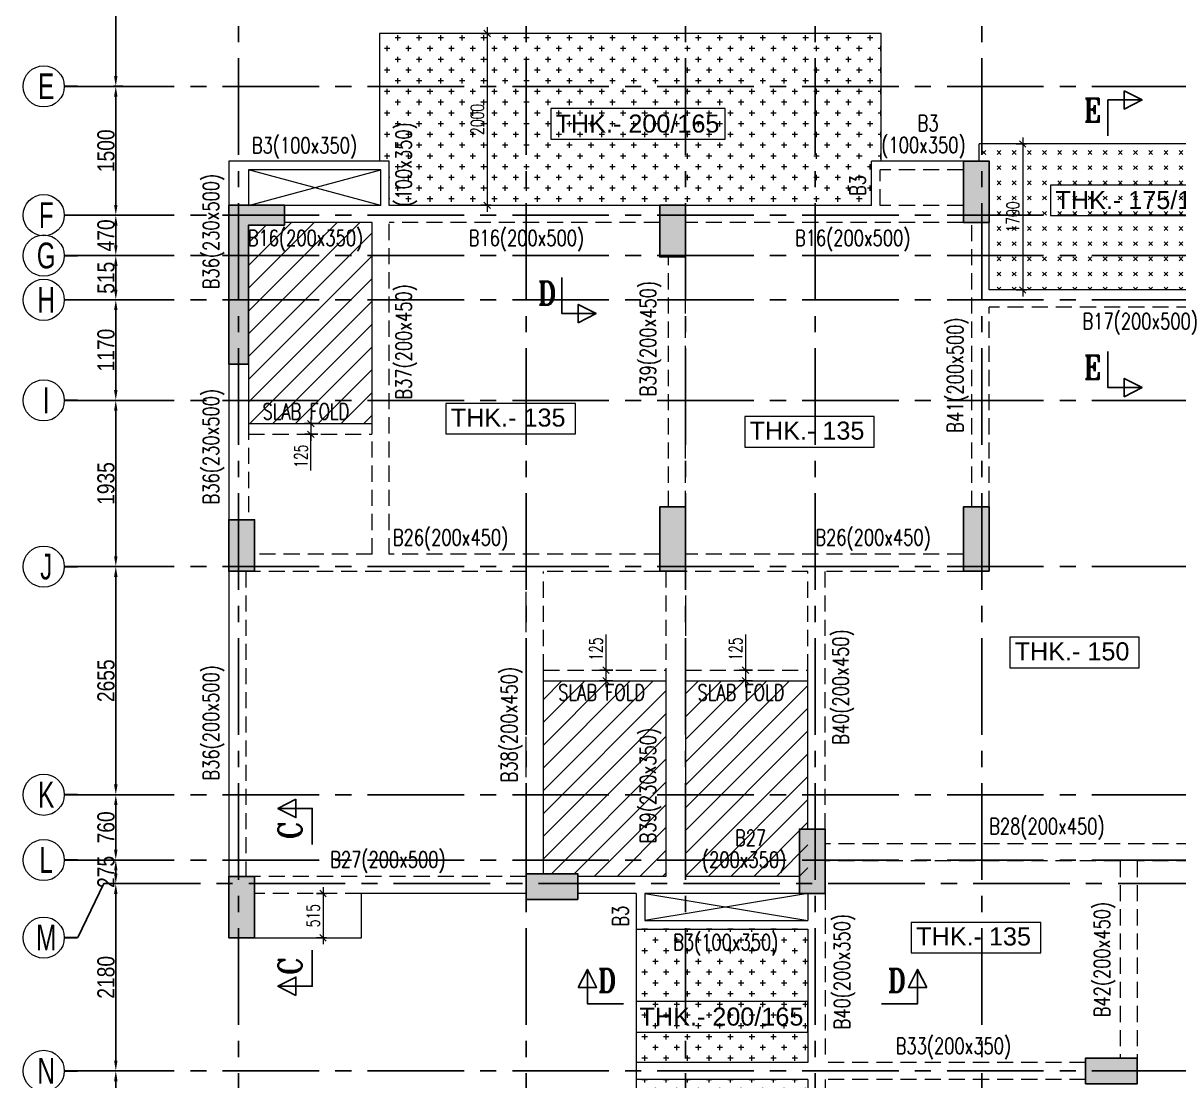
# Model space of a CAD drawing. Header units: millimetres. Extents: x 1255966 to 1543449, y 318653 to 465396.
# Drawn here: x 1363246 to 1376706, y 346053 to 358363 of the extents above; entities that cross this region are included whole.
import ezdxf
from ezdxf.enums import TextEntityAlignment as Align

# ---------------------------------------------------------------- set-up
doc = ezdxf.new("R2010")
doc.units = ezdxf.units.MM
doc.header["$LTSCALE"] = 500
doc.header["$MEASUREMENT"] = 0
doc.header["$PDMODE"] = 34
doc.linetypes.add('HIDDEN', pattern=[0.375, 0.25, -0.125])
doc.linetypes.add('Site$0$CENTER2', pattern=[1.125, 0.75, -0.125, 0.125, -0.125])
doc.layers.get('Defpoints').update_dxf_attribs({"lineweight": 0})
for name, color, linetype in [('3BEAM NO', 6, 'Continuous'), ('GRID', 7, 'Continuous'), ('GRID DIM', 7, 'Continuous'), ('S-COLUMN-HATCH', 253, 'Continuous'), ('S-FRAMING PLAN', 4, 'Continuous'), ('sec', 31, 'Continuous'), ('T BEAM N', 3, 'Continuous'), ('TEXT-20', 3, 'Continuous'), ('TOWER AREA COLUMN.', 6, 'Continuous')]:
    doc.layers.add(name, color=color, linetype=linetype)
for name, color, linetype, lineweight in [('CALL', 1, 'Continuous', 18), ('CUT OUT', 1, 'Continuous', 13), ('dim-M', 1, 'Continuous', 15), ('GRID NO.', 7, 'Continuous', 20), ('HATCH', 1, 'Continuous', 5), ('TEXT 01', 3, 'Continuous', 15), ('TOWER AREA BEAM..', 3, 'Continuous', 20), ('TOWER COL HATCH', 253, 'Continuous', 20)]:
    doc.layers.add(name, color=color, linetype=linetype, lineweight=lineweight)
doc.layers.add('STAIR', color=7, linetype='Continuous', true_color=0x3f4f7f)
doc.styles.add('2MM', font='romans.shx', dxfattribs={"width": 0.7})
doc.styles.add('ABHI', font='arial.ttf')
doc.styles.add('D50', font='arial.ttf', dxfattribs={"width": 0.8})
doc.styles.add('RT', font='romant.shx', dxfattribs={"height": 8})
doc.styles.add('S-T', font='romans.shx')
doc.dimstyles.new('INNER DIM', dxfattribs={"dimtxt": 200, "dimasz": 120, "dimexe": 25, "dimexo": 25, "dimgap": 12, "dimtad": 1, "dimdec": 0, "dimrnd": 5, "dimzin": 0, "dimdsep": 46, "dimtxsty": 'D50', "dimcen": 0.09, "dimdle": 25, "dimclrt": 6, "dimadec": 0, "dimazin": 0, "dimtfac": 1, "dimtdec": 0, "dimtofl": 0, "dimtmove": 1, "dimatfit": 3, "dimfxl": 75, "dimtolj": 1, "dimtzin": 0, "dimarcsym": 0})
doc.dimstyles.new('RAJESH', dxfattribs={"dimtxt": 200, "dimasz": 180, "dimexe": 100, "dimexo": 250, "dimgap": 50, "dimtad": 2, "dimdec": 0, "dimzin": 1, "dimdsep": 46, "dimtxsty": '2MM', "dimblk": 'OBLIQUE', "dimcen": 0, "dimdle": 100, "dimclrd": 1, "dimclre": 1, "dimclrt": 3, "dimadec": 0, "dimazin": 0, "dimtfac": 1, "dimtdec": 0, "dimtix": 1, "dimtmove": 2, "dimatfit": 3, "dimfxl": 1, "dimtolj": 1, "dimlwd": -1, "dimarcsym": 0})
pattern_1 = [(90, (-1381890.62, -304839.69), (-125, 125), [62.5, -187.5]), (180, (-1381859.37, -304808.44), (-125, -125), [62.5, -187.5])]
pattern_2 = [(45, (-1381890.62, -304839.69), (-132.582521, 132.582521), [])]

# ---------------------------------------------------------------- blocks, each defined once
blk = doc.blocks.new('A$Ca8bcdc7a')
at = {"layer": 'HATCH', "ltscale": 10}
h = blk.add_hatch(dxfattribs=at)
h.set_pattern_fill('CROSS', color=1, scale=500, angle=90)
h.set_pattern_definition(pattern_1)
h.paths.add_polyline_path([(-11230, -1285), (-10930, -1285), (-8765, -1285), (-8765, -770), (-8650, -770), (-8650, -389), (-8650, 715), (-14495, 715), (-14495, -770), (-14380, -770), (-14380, -1285)])
h = blk.add_hatch(dxfattribs=at)
h.set_pattern_fill('CROSS', color=1, scale=500, angle=45)
h.set_pattern_definition([(45, (-1381890.62, -304839.69), (0, 176.776695), [62.5, -187.5]), (135, (-1381846.42, -304839.69), (-176.776695, 1e-14), [62.5, -187.5])])
h.paths.add_polyline_path([(-4145, -2270), (-3880, -2270), (-3880, -570), (-7510, -570), (-7510, -770), (-7395, -770), (-7395, -1520), (-7395, -2270)])
h = blk.add_hatch(dxfattribs=at)
h.set_pattern_fill('ANSI31', color=1, scale=1500)
h.set_pattern_definition(pattern_2)
h.paths.add_polyline_path([(-14580, -3825), (-14580, -1485), (-15600, -1485), (-15600, -1515), (-16020, -1515), (-16020, -3135), (-16020, -3825)])
h = blk.add_hatch(dxfattribs=at)
h.set_pattern_fill('ANSI31', color=1, scale=1500)
h.set_pattern_definition(pattern_2)
h.paths.add_polyline_path([(-11160, -6820), (-12585, -6820), (-12585, -9065), (-12185, -9065), (-12185, -9095), (-11160, -9095)])
h = blk.add_hatch(dxfattribs=at)
h.set_pattern_fill('ANSI31', color=1, scale=1500)
h.set_pattern_definition(pattern_2)
h.paths.add_polyline_path([(-9505, -6820), (-10930, -6820), (-10930, -8545), (-10930, -9095), (-9505, -9095)])
h = blk.add_hatch(dxfattribs=at)
h.set_pattern_fill('CROSS', color=1, scale=500, angle=90)
h.set_pattern_definition(pattern_1)
h.paths.add_polyline_path([(-9505, -9710), (-11505, -9710), (-11505, -11260), (-9505, -11260)])
h = blk.add_hatch(dxfattribs=at)
h.set_pattern_fill('CROSS', color=1, scale=500, angle=90)
h.set_pattern_definition(pattern_1)
h.paths.add_polyline_path([(-9505, -11460), (-11505, -11460), (-11505, -13010), (-9505, -13010)])
at = {"layer": 'CUT OUT', "color": 1, "ltscale": 10}
for p, q in [((-16020, -1285), (-14480, -870)), ((-14480, -1285), (-16020, -870)), ((-11405, -9295), (-9505, -9610)), ((-9505, -9295), (-11405, -9610))]:
    blk.add_line(p, q, dxfattribs=at)
at = {"layer": 'S-FRAMING PLAN', "color": 3, "linetype": 'ByBlock', "lineweight": 20, "ltscale": 10}
for p, q in [((-8650, -770), (-8650, -389)), ((-3880, -570), (-7510, -570)), ((-7510, -770), (-7510, -570)), ((-14380, -770), (-16250, -770)), ((-16250, -770), (-16250, -1285)), ((-14380, -1285), (-14380, -770)), ((-8765, -1285), (-8765, -770)), ((-7695, -770), (-8765, -770)), ((-14480, -870), (-16020, -870)), ((-16020, -870), (-16020, -1285)), ((-14480, -1285), (-14480, -870)), ((-14480, -1285), (-15600, -1285)), ((-11230, -1285), (-14380, -1285)), ((-8765, -1285), (-10930, -1285)), ((-14580, -1485), (-15600, -1485)), ((-14580, -3825), (-14580, -1485)), ((-7395, -2270), (-7395, -1485)), ((-4180, -2270), (-7395, -2270)), ((-16250, -3135), (-16250, -4945)), ((-16020, -3135), (-16020, -3825)), ((-16020, -3825), (-14580, -3825)), ((-16250, -5545), (-16250, -9095)), ((-12585, -9065), (-12585, -6695)), ((-9505, -8545), (-9505, -6695)), ((-12585, -6820), (-11160, -6820)), ((-11160, -6820), (-11160, -9095)), ((-10930, -6820), (-10930, -9095)), ((-10930, -6820), (-9505, -6820)), ((-11160, -9095), (-12185, -9095)), ((-9605, -9095), (-10930, -9095)), ((-12785, -9295), (-14705, -9295)), ((-11505, -9295), (-12185, -9295)), ((-11505, -9295), (-11505, -9710)), ((-11405, -9295), (-11405, -9610)), ((-9605, -9295), (-11405, -9295)), ((-9505, -9295), (-9505, -9610)), ((-11405, -9610), (-9505, -9610)), ((-11505, -9710), (-11505, -13425)), ((-11505, -9710), (-9505, -9710)), ((-9505, -9710), (-9505, -11260)), ((-9505, -11260), (-11505, -11260)), ((-9505, -11460), (-11505, -11460)), ((-9505, -11460), (-9505, -13010))]:
    blk.add_line(p, q, dxfattribs=at)
for points in [[(-8650, -417), (-8650, 715), (-14495, 715), (-14495, -770)], [(-15950, -9810), (-14705, -9810), (-14705, -9295)]]:
    blk.add_lwpolyline(points, dxfattribs=at)
at = {"layer": 'TOWER AREA BEAM..', "color": 3, "linetype": 'HIDDEN', "ltscale": 1.5}
for p, q in [((-8665, -1285), (-8665, -870)), ((-7695, -870), (-8665, -870)), ((-7695, -1285), (-8665, -1285)), ((-11230, -1485), (-14380, -1485)), ((-14380, -5345), (-14380, -1485)), ((-7695, -1485), (-10930, -1485)), ((-7595, -4795), (-7595, -1485)), ((-11130, -4795), (-11130, -1885)), ((-10930, -4795), (-10930, -1885)), ((-7395, -4795), (-7395, -2470)), ((-4180, -2470), (-7395, -2470)), ((-16020, -3825), (-16020, -4945)), ((-14580, -5345), (-14580, -3825)), ((-16020, -3950), (-14580, -3950)), ((-14580, -5345), (-15950, -5345)), ((-11230, -5345), (-14380, -5345)), ((-7695, -5345), (-10930, -5345)), ((-16050, -5545), (-16050, -9095)), ((-12785, -5545), (-15950, -5545)), ((-12785, -9065), (-12785, -5545)), ((-11230, -5545), (-12585, -5545)), ((-12585, -6695), (-12585, -5545)), ((-11160, -5545), (-11160, -6820)), ((-9505, -5545), (-10930, -5545)), ((-10930, -5545), (-10930, -6820)), ((-9505, -6695), (-9505, -5545)), ((-9305, -8545), (-9305, -5545)), ((-7695, -5545), (-9305, -5545)), ((-12585, -6695), (-11160, -6695)), ((-10930, -6695), (-9505, -6695)), ((-4180, -8715), (-9305, -8715)), ((-5870, -8915), (-9305, -8915)), ((-5870, -8915), (-5870, -11210)), ((-4180, -8915), (-5670, -8915)), ((-5670, -8915), (-5670, -11210)), ((-12785, -9095), (-15950, -9095)), ((-14705, -9295), (-15950, -9295)), ((-9305, -9295), (-9305, -11260)), ((-6270, -11260), (-9305, -11260)), ((-9305, -11460), (-9305, -13425)), ((-6270, -11460), (-9305, -11460))]:
    blk.add_line(p, q, dxfattribs=at)
blk = doc.blocks.new('GRID MARK')
at = {"layer": 'GRID NO.', "const_width": 50}
blk.add_lwpolyline([(0, -541), (0, -891)], dxfattribs=at)
at = {"layer": 'GRID NO.'}
blk.add_circle((0, 0), 541, dxfattribs=at)
at = {"layer": 'GRID NO.', "style": 'D50', "width": 0.8}
blk.add_attdef('Y1', text='', height=500, dxfattribs=at).set_placement((-33, -267), align=Align.CENTER)
blk = doc.blocks.new('*D56')
at = {"layer": 'Defpoints', "color": 0, "linetype": 'Continuous', "transparency": 16777216}
for p in [(1364433, 250049), (1364325, 246784), (1364433, 246784)]:
    blk.add_point(p, dxfattribs=at)
at = {"layer": 'GRID DIM', "color": 0, "linetype": 'Continuous', "lineweight": -2, "transparency": 16777216}
for p, q in [((1364408, 250049), (1364300, 250049)), ((1364408, 246784), (1364300, 246784))]:
    blk.add_line(p, q, dxfattribs=at)
at = {"layer": 'GRID DIM', "linetype": 'Continuous', "lineweight": -2, "transparency": 16777216}
blk.add_line((1364325, 249929), (1364325, 246904), dxfattribs=at)
at = {"layer": 'GRID DIM', "linetype": 'Continuous', "transparency": 16777216}
for points in [[(1364305, 249929), (1364345, 249929), (1364325, 250049)], [(1364305, 246904), (1364345, 246904), (1364325, 246784)]]:
    blk.add_solid(points, dxfattribs=at)
at = {"layer": 'GRID DIM', "linetype": 'Continuous', "transparency": 16777216, "insert": (1364211, 248416), "char_height": 200, "attachment_point": 5, "rotation": 90, "style": 'D50'}
blk.add_mtext('\\A1;3265', dxfattribs=at)
blk = doc.blocks.new('*D57')
at = {"layer": 'Defpoints', "color": 0, "linetype": 'Continuous', "transparency": 16777216}
for p in [(1364433, 246784), (1364325, 245284), (1364703, 245284)]:
    blk.add_point(p, dxfattribs=at)
at = {"layer": 'GRID DIM', "color": 0, "linetype": 'Continuous', "lineweight": -2, "transparency": 16777216}
for p, q in [((1364408, 246784), (1364300, 246784)), ((1364678, 245284), (1364300, 245284))]:
    blk.add_line(p, q, dxfattribs=at)
at = {"layer": 'GRID DIM', "linetype": 'Continuous', "lineweight": -2, "transparency": 16777216}
blk.add_line((1364325, 246664), (1364325, 245404), dxfattribs=at)
at = {"layer": 'GRID DIM', "linetype": 'Continuous', "transparency": 16777216}
for points in [[(1364305, 246664), (1364345, 246664), (1364325, 246784)], [(1364305, 245404), (1364345, 245404), (1364325, 245284)]]:
    blk.add_solid(points, dxfattribs=at)
at = {"layer": 'GRID DIM', "linetype": 'Continuous', "transparency": 16777216, "insert": (1364211, 246034), "char_height": 200, "attachment_point": 5, "rotation": 90, "style": 'D50'}
blk.add_mtext('\\A1;1500', dxfattribs=at)
blk = doc.blocks.new('*D58')
at = {"layer": 'Defpoints', "color": 0, "linetype": 'Continuous', "transparency": 16777216}
for p in [(1364703, 245284), (1364325, 244814), (1364613, 244814)]:
    blk.add_point(p, dxfattribs=at)
at = {"layer": 'GRID DIM', "color": 0, "linetype": 'Continuous', "lineweight": -2, "transparency": 16777216}
for p, q in [((1364678, 245284), (1364300, 245284)), ((1364588, 244814), (1364300, 244814))]:
    blk.add_line(p, q, dxfattribs=at)
at = {"layer": 'GRID DIM', "linetype": 'Continuous', "lineweight": -2, "transparency": 16777216}
blk.add_line((1364325, 245164), (1364325, 244934), dxfattribs=at)
at = {"layer": 'GRID DIM', "linetype": 'Continuous', "transparency": 16777216}
for points in [[(1364305, 245164), (1364345, 245164), (1364325, 245284)], [(1364305, 244934), (1364345, 244934), (1364325, 244814)]]:
    blk.add_solid(points, dxfattribs=at)
at = {"layer": 'GRID DIM', "linetype": 'Continuous', "transparency": 16777216, "insert": (1364211, 245049), "char_height": 200, "attachment_point": 5, "rotation": 90, "style": 'D50'}
blk.add_mtext('\\A1;470', dxfattribs=at)
blk = doc.blocks.new('*D59')
at = {"layer": 'Defpoints', "color": 0, "linetype": 'Continuous', "transparency": 16777216}
for p in [(1364613, 244814), (1364325, 244299), (1364613, 244299)]:
    blk.add_point(p, dxfattribs=at)
at = {"layer": 'GRID DIM', "color": 0, "linetype": 'Continuous', "lineweight": -2, "transparency": 16777216}
for p, q in [((1364588, 244814), (1364300, 244814)), ((1364588, 244299), (1364300, 244299))]:
    blk.add_line(p, q, dxfattribs=at)
at = {"layer": 'GRID DIM', "linetype": 'Continuous', "lineweight": -2, "transparency": 16777216}
blk.add_line((1364325, 244694), (1364325, 244419), dxfattribs=at)
at = {"layer": 'GRID DIM', "linetype": 'Continuous', "transparency": 16777216}
for points in [[(1364305, 244694), (1364345, 244694), (1364325, 244814)], [(1364305, 244419), (1364345, 244419), (1364325, 244299)]]:
    blk.add_solid(points, dxfattribs=at)
at = {"layer": 'GRID DIM', "linetype": 'Continuous', "transparency": 16777216, "insert": (1364211, 244556), "char_height": 200, "attachment_point": 5, "rotation": 90, "style": 'D50'}
blk.add_mtext('\\A1;515', dxfattribs=at)
blk = doc.blocks.new('*D60')
at = {"layer": 'Defpoints', "color": 0, "linetype": 'Continuous', "transparency": 16777216}
for p in [(1364613, 244299), (1364325, 243129), (1364613, 243129)]:
    blk.add_point(p, dxfattribs=at)
at = {"layer": 'GRID DIM', "color": 0, "linetype": 'Continuous', "lineweight": -2, "transparency": 16777216}
for p, q in [((1364588, 244299), (1364300, 244299)), ((1364588, 243129), (1364300, 243129))]:
    blk.add_line(p, q, dxfattribs=at)
at = {"layer": 'GRID DIM', "linetype": 'Continuous', "lineweight": -2, "transparency": 16777216}
blk.add_line((1364325, 244179), (1364325, 243249), dxfattribs=at)
at = {"layer": 'GRID DIM', "linetype": 'Continuous', "transparency": 16777216}
for points in [[(1364305, 244179), (1364345, 244179), (1364325, 244299)], [(1364305, 243249), (1364345, 243249), (1364325, 243129)]]:
    blk.add_solid(points, dxfattribs=at)
at = {"layer": 'GRID DIM', "linetype": 'Continuous', "transparency": 16777216, "insert": (1364211, 243714), "char_height": 200, "attachment_point": 5, "rotation": 90, "style": 'D50'}
blk.add_mtext('\\A1;1170', dxfattribs=at)
blk = doc.blocks.new('*D61')
at = {"layer": 'Defpoints', "color": 0, "linetype": 'Continuous', "transparency": 16777216}
for p in [(1364613, 243129), (1364325, 241194), (1364613, 241194)]:
    blk.add_point(p, dxfattribs=at)
at = {"layer": 'GRID DIM', "color": 0, "linetype": 'Continuous', "lineweight": -2, "transparency": 16777216}
for p, q in [((1364588, 243129), (1364300, 243129)), ((1364588, 241194), (1364300, 241194))]:
    blk.add_line(p, q, dxfattribs=at)
at = {"layer": 'GRID DIM', "linetype": 'Continuous', "lineweight": -2, "transparency": 16777216}
blk.add_line((1364325, 243009), (1364325, 241314), dxfattribs=at)
at = {"layer": 'GRID DIM', "linetype": 'Continuous', "transparency": 16777216}
for points in [[(1364305, 243009), (1364345, 243009), (1364325, 243129)], [(1364305, 241314), (1364345, 241314), (1364325, 241194)]]:
    blk.add_solid(points, dxfattribs=at)
at = {"layer": 'GRID DIM', "linetype": 'Continuous', "transparency": 16777216, "insert": (1364211, 242161), "char_height": 200, "attachment_point": 5, "rotation": 90, "style": 'D50'}
blk.add_mtext('\\A1;1935', dxfattribs=at)
blk = doc.blocks.new('*D62')
at = {"layer": 'Defpoints', "color": 0, "linetype": 'Continuous', "transparency": 16777216}
for p in [(1364613, 241194), (1364325, 238539), (1364447, 238539)]:
    blk.add_point(p, dxfattribs=at)
at = {"layer": 'GRID DIM', "color": 0, "linetype": 'Continuous', "lineweight": -2, "transparency": 16777216}
for p, q in [((1364588, 241194), (1364300, 241194)), ((1364422, 238539), (1364300, 238539))]:
    blk.add_line(p, q, dxfattribs=at)
at = {"layer": 'GRID DIM', "linetype": 'Continuous', "lineweight": -2, "transparency": 16777216}
blk.add_line((1364325, 241074), (1364325, 238659), dxfattribs=at)
at = {"layer": 'GRID DIM', "linetype": 'Continuous', "transparency": 16777216}
for points in [[(1364305, 241074), (1364345, 241074), (1364325, 241194)], [(1364305, 238659), (1364345, 238659), (1364325, 238539)]]:
    blk.add_solid(points, dxfattribs=at)
at = {"layer": 'GRID DIM', "linetype": 'Continuous', "transparency": 16777216, "insert": (1364211, 239866), "char_height": 200, "attachment_point": 5, "rotation": 90, "style": 'D50'}
blk.add_mtext('\\A1;2655', dxfattribs=at)
blk = doc.blocks.new('*D63')
at = {"layer": 'Defpoints', "color": 0, "linetype": 'Continuous', "transparency": 16777216}
for p in [(1364447, 238539), (1364325, 237779), (1364447, 237779)]:
    blk.add_point(p, dxfattribs=at)
at = {"layer": 'GRID DIM', "color": 0, "linetype": 'Continuous', "lineweight": -2, "transparency": 16777216}
for p, q in [((1364422, 238539), (1364300, 238539)), ((1364422, 237779), (1364300, 237779))]:
    blk.add_line(p, q, dxfattribs=at)
at = {"layer": 'GRID DIM', "linetype": 'Continuous', "lineweight": -2, "transparency": 16777216}
blk.add_line((1364325, 238419), (1364325, 237899), dxfattribs=at)
at = {"layer": 'GRID DIM', "linetype": 'Continuous', "transparency": 16777216}
for points in [[(1364305, 238419), (1364345, 238419), (1364325, 238539)], [(1364305, 237899), (1364345, 237899), (1364325, 237779)]]:
    blk.add_solid(points, dxfattribs=at)
at = {"layer": 'GRID DIM', "linetype": 'Continuous', "transparency": 16777216, "insert": (1364211, 238159), "char_height": 200, "attachment_point": 5, "rotation": 90, "style": 'D50'}
blk.add_mtext('\\A1;760', dxfattribs=at)
blk = doc.blocks.new('*D64')
at = {"layer": 'Defpoints', "color": 0, "linetype": 'Continuous', "transparency": 16777216}
for p in [(1364447, 237779), (1364325, 237504), (1364447, 237504)]:
    blk.add_point(p, dxfattribs=at)
at = {"layer": 'GRID DIM', "color": 0, "linetype": 'Continuous', "lineweight": -2, "transparency": 16777216}
for p, q in [((1364422, 237779), (1364300, 237779)), ((1364422, 237504), (1364300, 237504))]:
    blk.add_line(p, q, dxfattribs=at)
at = {"layer": 'GRID DIM', "linetype": 'Continuous', "lineweight": -2, "transparency": 16777216}
blk.add_line((1364325, 237659), (1364325, 237624), dxfattribs=at)
at = {"layer": 'GRID DIM', "linetype": 'Continuous', "transparency": 16777216}
for points in [[(1364305, 237659), (1364345, 237659), (1364325, 237779)], [(1364305, 237624), (1364345, 237624), (1364325, 237504)]]:
    blk.add_solid(points, dxfattribs=at)
at = {"layer": 'GRID DIM', "linetype": 'Continuous', "transparency": 16777216, "insert": (1364211, 237641), "char_height": 200, "attachment_point": 5, "rotation": 90, "style": 'D50'}
blk.add_mtext('\\A1;275', dxfattribs=at)
blk = doc.blocks.new('*D65')
at = {"layer": 'Defpoints', "color": 0, "linetype": 'Continuous', "transparency": 16777216}
for p in [(1364447, 237504), (1364325, 235324), (1364447, 235324)]:
    blk.add_point(p, dxfattribs=at)
at = {"layer": 'GRID DIM', "color": 0, "linetype": 'Continuous', "lineweight": -2, "transparency": 16777216}
for p, q in [((1364422, 237504), (1364300, 237504)), ((1364422, 235324), (1364300, 235324))]:
    blk.add_line(p, q, dxfattribs=at)
at = {"layer": 'GRID DIM', "linetype": 'Continuous', "lineweight": -2, "transparency": 16777216}
blk.add_line((1364325, 237384), (1364325, 235444), dxfattribs=at)
at = {"layer": 'GRID DIM', "linetype": 'Continuous', "transparency": 16777216}
for points in [[(1364305, 237384), (1364345, 237384), (1364325, 237504)], [(1364305, 235444), (1364345, 235444), (1364325, 235324)]]:
    blk.add_solid(points, dxfattribs=at)
at = {"layer": 'GRID DIM', "linetype": 'Continuous', "transparency": 16777216, "insert": (1364211, 236414), "char_height": 200, "attachment_point": 5, "rotation": 90, "style": 'D50'}
blk.add_mtext('\\A1;2180', dxfattribs=at)
blk = doc.blocks.new('*D66')
at = {"layer": 'Defpoints', "color": 0, "linetype": 'Continuous', "transparency": 16777216}
for p in [(1364447, 235324), (1364325, 233144), (1364447, 233144)]:
    blk.add_point(p, dxfattribs=at)
at = {"layer": 'GRID DIM', "color": 0, "linetype": 'Continuous', "lineweight": -2, "transparency": 16777216}
for p, q in [((1364422, 235324), (1364300, 235324)), ((1364422, 233144), (1364300, 233144))]:
    blk.add_line(p, q, dxfattribs=at)
at = {"layer": 'GRID DIM', "linetype": 'Continuous', "lineweight": -2, "transparency": 16777216}
blk.add_line((1364325, 235204), (1364325, 233264), dxfattribs=at)
at = {"layer": 'GRID DIM', "linetype": 'Continuous', "transparency": 16777216}
for points in [[(1364305, 235204), (1364345, 235204), (1364325, 235324)], [(1364305, 233264), (1364345, 233264), (1364325, 233144)]]:
    blk.add_solid(points, dxfattribs=at)
at = {"layer": 'GRID DIM', "linetype": 'Continuous', "transparency": 16777216, "insert": (1364211, 234234), "char_height": 200, "attachment_point": 5, "rotation": 90, "style": 'D50'}
blk.add_mtext('\\A1;2180', dxfattribs=at)
blk = doc.blocks.new('_Oblique')
at = {"color": 0, "linetype": 'ByBlock', "lineweight": -2}
blk.add_line((-0.5, -0.5), (0.5, 0.5), dxfattribs=at)
blk = doc.blocks.new('*D69')
at = {"layer": 'Defpoints', "color": 0, "ltscale": 100, "transparency": 16777216}
for p in [(1366718, 353703), (1366596, 353578), (1366718, 353578)]:
    blk.add_point(p, dxfattribs=at)
at = {"layer": 'dim-M', "color": 1, "ltscale": 100, "transparency": 16777216}
for p, q in [((1366596, 353778), (1366596, 353503)), ((1366596, 353156), (1366596, 353578))]:
    blk.add_line(p, q, dxfattribs=at)
at = {"layer": 'dim-M', "color": 1, "lineweight": -2, "ltscale": 100, "transparency": 16777216}
for p, q in [((1366678, 353703), (1366521, 353703)), ((1366678, 353578), (1366521, 353578))]:
    blk.add_line(p, q, dxfattribs=at)
at = {"layer": 'dim-M', "color": 1, "ltscale": 100, "transparency": 16777216, "xscale": 75, "yscale": 75, "zscale": 75}
for p, rotation in [((1366596, 353703), 90), ((1366596, 353578), 270)]:
    blk.add_blockref('_Oblique', p, dxfattribs=dict(at, rotation=rotation))
at = {"layer": 'dim-M', "color": 3, "ltscale": 100, "transparency": 16777216, "insert": (1366481, 353324), "char_height": 150, "attachment_point": 5, "rotation": 90, "style": '2MM'}
blk.add_mtext('\\A1;125', dxfattribs=at)
blk = doc.blocks.new('*D70')
at = {"layer": 'Defpoints', "color": 0, "ltscale": 100, "transparency": 16777216}
for p in [(1370155, 350833), (1370033, 350708), (1370155, 350708)]:
    blk.add_point(p, dxfattribs=at)
at = {"layer": 'dim-M', "color": 1, "ltscale": 100, "transparency": 16777216}
for p, q in [((1370033, 351246), (1370033, 350833)), ((1370033, 350908), (1370033, 350633))]:
    blk.add_line(p, q, dxfattribs=at)
at = {"layer": 'dim-M', "color": 1, "lineweight": -2, "ltscale": 100, "transparency": 16777216}
for p, q in [((1370115, 350833), (1369958, 350833)), ((1370115, 350708), (1369958, 350708))]:
    blk.add_line(p, q, dxfattribs=at)
at = {"layer": 'dim-M', "color": 1, "ltscale": 100, "transparency": 16777216, "xscale": 75, "yscale": 75, "zscale": 75}
for p, rotation in [((1370033, 350833), 90), ((1370033, 350708), 270)]:
    blk.add_blockref('_Oblique', p, dxfattribs=dict(at, rotation=rotation))
at = {"layer": 'dim-M', "color": 3, "ltscale": 100, "transparency": 16777216, "insert": (1369918, 351079), "char_height": 150, "attachment_point": 5, "rotation": 90, "style": '2MM'}
blk.add_mtext('\\A1;125', dxfattribs=at)
blk = doc.blocks.new('*D75')
at = {"layer": 'Defpoints', "color": 0, "ltscale": 100, "transparency": 16777216}
for p in [(1371782, 350833), (1371659, 350708), (1371782, 350708)]:
    blk.add_point(p, dxfattribs=at)
at = {"layer": 'dim-M', "color": 1, "ltscale": 100, "transparency": 16777216}
for p, q in [((1371659, 351246), (1371659, 350833)), ((1371659, 350908), (1371659, 350633))]:
    blk.add_line(p, q, dxfattribs=at)
at = {"layer": 'dim-M', "color": 1, "lineweight": -2, "ltscale": 100, "transparency": 16777216}
for p, q in [((1371742, 350833), (1371584, 350833)), ((1371742, 350708), (1371584, 350708))]:
    blk.add_line(p, q, dxfattribs=at)
at = {"layer": 'dim-M', "color": 1, "ltscale": 100, "transparency": 16777216, "xscale": 75, "yscale": 75, "zscale": 75}
for p, rotation in [((1371659, 350833), 90), ((1371659, 350708), 270)]:
    blk.add_blockref('_Oblique', p, dxfattribs=dict(at, rotation=rotation))
at = {"layer": 'dim-M', "color": 3, "ltscale": 100, "transparency": 16777216, "insert": (1371544, 351079), "char_height": 150, "attachment_point": 5, "rotation": 90, "style": '2MM'}
blk.add_mtext('\\A1;125', dxfattribs=at)
blk = doc.blocks.new('3tgra')
at = {"layer": 'TOWER COL HATCH'}
h = blk.add_hatch(color=253, dxfattribs=at)
h.dxf.hatch_style = 1
h.paths.add_polyline_path([(1374496, 84657), (1374196, 84657), (1374196, 85372), (1374496, 85372)])
h = blk.add_hatch(color=253, dxfattribs=at)
h.dxf.hatch_style = 1
h.paths.add_polyline_path([(1365641, 83007), (1365641, 84857), (1366291, 84857), (1366291, 84627), (1365871, 84627), (1365871, 83007)])
h = blk.add_hatch(color=253, dxfattribs=at)
h.dxf.hatch_style = 1
h.paths.add_polyline_path([(1370961, 84257), (1370661, 84257), (1370661, 84857), (1370961, 84857)])
h = blk.add_hatch(color=253, dxfattribs=at)
h.dxf.hatch_style = 1
h.paths.add_polyline_path([(1370961, 80597), (1370661, 80597), (1370661, 81347), (1370961, 81347)])
h = blk.add_hatch(color=253, dxfattribs=at)
h.dxf.hatch_style = 1
h.paths.add_polyline_path([(1374496, 80597), (1374196, 80597), (1374196, 81347), (1374496, 81347)])
h = blk.add_hatch(color=253, dxfattribs=at)
h.dxf.hatch_style = 1
h.paths.add_polyline_path([(1365941, 80597), (1365641, 80597), (1365641, 81197), (1365941, 81197)])
h = blk.add_hatch(color=253, dxfattribs=at)
h.dxf.hatch_style = 1
h.paths.add_polyline_path([(1372586, 76847), (1372286, 76847), (1372286, 77597), (1372586, 77597)])
h = blk.add_hatch(color=253, dxfattribs=at)
h.dxf.hatch_style = 1
h.paths.add_polyline_path([(1365941, 76332), (1365641, 76332), (1365641, 77047), (1365941, 77047)])
h = blk.add_hatch(color=253, dxfattribs=at)
h.dxf.hatch_style = 1
h.paths.add_polyline_path([(1369706, 76777), (1369706, 77077), (1369106, 77077), (1369106, 76777)])
h = blk.add_hatch(color=253, dxfattribs=at)
h.dxf.hatch_style = 1
h.paths.add_polyline_path([(1375620, 74632), (1375620, 74932), (1376220, 74932), (1376220, 74632)])
at = {"layer": 'TOWER AREA COLUMN.', "color": 4}
for points in [[(1374496, 84657), (1374196, 84657), (1374196, 85372), (1374496, 85372)], [(1370961, 84257), (1370661, 84257), (1370661, 84857), (1370961, 84857)], [(1370961, 80597), (1370661, 80597), (1370661, 81347), (1370961, 81347)], [(1374496, 80597), (1374196, 80597), (1374196, 81347), (1374496, 81347)], [(1365941, 80597), (1365641, 80597), (1365641, 81197), (1365941, 81197)], [(1372586, 76847), (1372286, 76847), (1372286, 77597), (1372586, 77597)], [(1365941, 76332), (1365641, 76332), (1365641, 77047), (1365941, 77047)], [(1369706, 76777), (1369706, 77077), (1369106, 77077), (1369106, 76777)], [(1375620, 74632), (1375620, 74932), (1376220, 74932), (1376220, 74632)]]:
    blk.add_lwpolyline(points, close=True, dxfattribs=at)
blk.add_lwpolyline([(1365641, 83007), (1365641, 84857), (1366291, 84857), (1366291, 84627), (1365871, 84627), (1365871, 83007), (1365641, 83007)], dxfattribs=at)
blk = doc.blocks.new('*D503')
at = {"layer": 'Defpoints', "color": 0, "ltscale": 100, "transparency": 16777216}
for p in [(1374972, 356958), (1374888, 355258), (1374972, 355258)]:
    blk.add_point(p, dxfattribs=at)
at = {"layer": 'dim-M', "color": 1, "ltscale": 100, "transparency": 16777216}
blk.add_line((1374888, 357033), (1374888, 355183), dxfattribs=at)
at = {"layer": 'dim-M', "color": 1, "lineweight": -2, "ltscale": 100, "transparency": 16777216}
for p, q in [((1374932, 356958), (1374813, 356958)), ((1374932, 355258), (1374813, 355258))]:
    blk.add_line(p, q, dxfattribs=at)
at = {"layer": 'dim-M', "color": 1, "ltscale": 100, "transparency": 16777216, "xscale": 75, "yscale": 75, "zscale": 75}
for p, rotation in [((1374888, 356958), 90), ((1374888, 355258), 270)]:
    blk.add_blockref('_Oblique', p, dxfattribs=dict(at, rotation=rotation))
at = {"layer": 'dim-M', "color": 3, "ltscale": 100, "transparency": 16777216, "insert": (1374773, 356108), "char_height": 150, "attachment_point": 5, "rotation": 90, "style": '2MM'}
blk.add_mtext('\\A1;1700', dxfattribs=at)
blk = doc.blocks.new('*D504')
at = {"layer": 'Defpoints', "color": 0, "ltscale": 100, "transparency": 16777216}
for p in [(1368733, 358243), (1368650, 356243), (1368733, 356243)]:
    blk.add_point(p, dxfattribs=at)
at = {"layer": 'dim-M', "color": 1, "lineweight": -2, "ltscale": 100, "transparency": 16777216}
for p, q in [((1368693, 358243), (1368575, 358243)), ((1368693, 356243), (1368575, 356243))]:
    blk.add_line(p, q, dxfattribs=at)
at = {"layer": 'dim-M', "color": 1, "ltscale": 100, "transparency": 16777216}
blk.add_line((1368650, 358318), (1368650, 356168), dxfattribs=at)
at = {"layer": 'dim-M', "color": 1, "ltscale": 100, "transparency": 16777216, "xscale": 75, "yscale": 75, "zscale": 75}
for p, rotation in [((1368650, 358243), 90), ((1368650, 356243), 270)]:
    blk.add_blockref('_Oblique', p, dxfattribs=dict(at, rotation=rotation))
at = {"layer": 'dim-M', "color": 3, "ltscale": 100, "transparency": 16777216, "insert": (1368535, 357243), "char_height": 150, "attachment_point": 5, "rotation": 90, "style": '2MM'}
blk.add_mtext('\\A1;2000', dxfattribs=at)
blk = doc.blocks.new('*D505')
at = {"layer": 'Defpoints', "color": 0, "ltscale": 100, "transparency": 16777216}
for p in [(1366818, 348233), (1366739, 347718), (1366818, 347718)]:
    blk.add_point(p, dxfattribs=at)
at = {"layer": 'dim-M', "color": 1, "lineweight": -2, "ltscale": 100, "transparency": 16777216}
for p, q in [((1366778, 348233), (1366664, 348233)), ((1366778, 347718), (1366664, 347718))]:
    blk.add_line(p, q, dxfattribs=at)
at = {"layer": 'dim-M', "color": 1, "ltscale": 100, "transparency": 16777216}
blk.add_line((1366739, 348308), (1366739, 347643), dxfattribs=at)
at = {"layer": 'dim-M', "color": 1, "ltscale": 100, "transparency": 16777216, "xscale": 75, "yscale": 75, "zscale": 75}
for p, rotation in [((1366739, 348233), 90), ((1366739, 347718), 270)]:
    blk.add_blockref('_Oblique', p, dxfattribs=dict(at, rotation=rotation))
at = {"layer": 'dim-M', "color": 3, "ltscale": 100, "transparency": 16777216, "insert": (1366624, 347976), "char_height": 150, "attachment_point": 5, "rotation": 90, "style": '2MM'}
blk.add_mtext('\\A1;515', dxfattribs=at)
blk = doc.blocks.new('A$C23cda4c2')
at = {"layer": 'CALL', "color": 7, "linetype": 'Continuous', "ltscale": 10}
blk.add_lwpolyline([(754, 0), (-754, 0), (-754, -355), (754, -355)], close=True, dxfattribs=at)
at = {"layer": 'TEXT 01', "color": 2, "linetype": 'Continuous', "style": 'ABHI'}
blk.add_text('THK.- 135', height=210, dxfattribs=at).set_placement((-697, -269, -4))
blk = doc.blocks.new('EEE')
at = {"layer": 'GRID', "color": 16, "linetype": 'Site$0$CENTER2', "ltscale": 3}
for points in [[(1365755.6, 258923.2), (1365755.6, 223711.9)], [(1369105.6, 258923.2), (1369105.6, 223711.9)], [(1370960.6, 258923.2), (1370960.6, 223711.9)], [(1372470.6, 258923.2), (1372470.6, 223711.9)], [(1374410.6, 258923.2), (1374410.6, 223711.9)], [(1363880.9, 246783.6), (1442964.5, 246783.6)], [(1363880.9, 245284), (1442964.5, 245284)], [(1363880.9, 244813.8), (1442964.5, 244813.8)], [(1363880.9, 244299), (1442964.5, 244299)], [(1363880.9, 243128.8), (1442964.5, 243128.8)], [(1363880.9, 241193.8), (1442964.5, 241193.8)], [(1363880.9, 238538.8), (1442964.5, 238538.8)], [(1363880.9, 237778.8), (1442964.5, 237778.8)], [(1363880.9, 236875.5), (1364185.2, 237504), (1442964.5, 237504)], [(1363880.9, 235324.1), (1442964.5, 235324.1)]]:
    blk.add_lwpolyline(points, dxfattribs=at)
at = {"layer": 'GRID NO.'}
ref = blk.add_blockref('GRID MARK', (1363485.6, 246783.6), dxfattribs=dict(at, xscale=0.443520000003279, yscale=0.443520000003279, zscale=0.443520000003279, rotation=90))
ref.add_attrib('Y1', 'E', dxfattribs={"height": 300, "style": 'D50', "width": 0.669886}).set_placement((1363514.6, 246784.7), align=Align.MIDDLE_CENTER)
ref = blk.add_blockref('GRID MARK', (1363485.6, 245284), dxfattribs=dict(at, xscale=0.443520000003279, yscale=0.443520000003279, zscale=0.443520000003279, rotation=90))
ref.add_attrib('Y1', 'F', dxfattribs={"height": 300, "style": 'D50', "width": 0.669886}).set_placement((1363514.6, 245285), align=Align.MIDDLE_CENTER)
ref = blk.add_blockref('GRID MARK', (1363485.6, 244813.8), dxfattribs=dict(at, xscale=0.443520000003279, yscale=0.443520000003279, zscale=0.443520000003279, rotation=90))
ref.add_attrib('Y1', 'G', dxfattribs={"height": 300, "style": 'D50', "width": 0.669886}).set_placement((1363514.6, 244814.8), align=Align.MIDDLE_CENTER)
ref = blk.add_blockref('GRID MARK', (1363485.6, 244299), dxfattribs=dict(at, xscale=0.443520000003279, yscale=0.443520000003279, zscale=0.443520000003279, rotation=90))
ref.add_attrib('Y1', 'H', dxfattribs={"height": 300, "style": 'D50', "width": 0.669886}).set_placement((1363514.6, 244300), align=Align.MIDDLE_CENTER)
ref = blk.add_blockref('GRID MARK', (1363485.6, 243128.8), dxfattribs=dict(at, xscale=0.443520000003279, yscale=0.443520000003279, zscale=0.443520000003279, rotation=90))
ref.add_attrib('Y1', 'I', dxfattribs={"height": 300, "style": 'D50', "width": 0.669886}).set_placement((1363514.6, 243129.8), align=Align.MIDDLE_CENTER)
ref = blk.add_blockref('GRID MARK', (1363485.6, 241193.8), dxfattribs=dict(at, xscale=0.443520000003279, yscale=0.443520000003279, zscale=0.443520000003279, rotation=90))
ref.add_attrib('Y1', 'J', dxfattribs={"height": 300, "style": 'D50', "width": 0.669886}).set_placement((1363514.6, 241194.8), align=Align.MIDDLE_CENTER)
ref = blk.add_blockref('GRID MARK', (1363485.6, 238538.8), dxfattribs=dict(at, xscale=0.443520000003279, yscale=0.443520000003279, zscale=0.443520000003279, rotation=90))
ref.add_attrib('Y1', 'K', dxfattribs={"height": 300, "style": 'D50', "width": 0.669886}).set_placement((1363514.6, 238539.8), align=Align.MIDDLE_CENTER)
ref = blk.add_blockref('GRID MARK', (1363485.6, 237778.8), dxfattribs=dict(at, xscale=0.443520000003279, yscale=0.443520000003279, zscale=0.443520000003279, rotation=90))
ref.add_attrib('Y1', 'L', dxfattribs={"height": 300, "style": 'D50', "width": 0.669886}).set_placement((1363514.6, 237779.8), align=Align.MIDDLE_CENTER)
ref = blk.add_blockref('GRID MARK', (1363485.6, 236875.5), dxfattribs=dict(at, xscale=0.443520000003279, yscale=0.443520000003279, zscale=0.443520000003279, rotation=90))
ref.add_attrib('Y1', 'M', dxfattribs={"height": 300, "style": 'D50', "width": 0.669886}).set_placement((1363514.6, 236876.5), align=Align.MIDDLE_CENTER)
ref = blk.add_blockref('GRID MARK', (1363485.6, 235324.1), dxfattribs=dict(at, xscale=0.443520000003279, yscale=0.443520000003279, zscale=0.443520000003279, rotation=90))
ref.add_attrib('Y1', 'N', dxfattribs={"height": 300, "style": 'D50', "width": 0.669886}).set_placement((1363514.6, 235325.1), align=Align.MIDDLE_CENTER)
at = {"layer": 'GRID DIM', "color": 0, "linetype": 'Continuous'}
for base, p1, p2, picture, middle in [((1364325, 246783.6), (1364432.8, 250048.6), (1364432.8, 246783.6), '*D56', (1364210.8, 248416.1)), ((1364325, 245284), (1364432.8, 246783.6), (1364702.9, 245284), '*D57', (1364210.9, 246033.8)), ((1364325, 244813.8), (1364702.9, 245284), (1364612.7, 244813.8), '*D58', (1364210.9, 245048.9)), ((1364325, 244299), (1364612.7, 244813.8), (1364612.7, 244299), '*D59', (1364210.9, 244556.4)), ((1364325, 243128.8), (1364612.7, 244299), (1364612.7, 243128.8), '*D60', (1364210.9, 243713.9)), ((1364325, 241193.8), (1364612.7, 243128.8), (1364612.7, 241193.8), '*D61', (1364210.8, 242161.3)), ((1364325, 238538.8), (1364612.7, 241193.8), (1364447.2, 238538.8), '*D62', (1364210.9, 239866.3)), ((1364325, 237778.8), (1364447.2, 238538.8), (1364447.2, 237778.8), '*D63', (1364210.9, 238158.8)), ((1364325, 235324.1), (1364447.2, 237504), (1364447.2, 235324.1), '*D65', (1364210.9, 236414)), ((1364325, 233143.8), (1364447.2, 235324.1), (1364447.2, 233143.8), '*D66', (1364210.9, 234233.9))]:
    dim = blk.add_linear_dim(base=base, p1=p1, p2=p2, angle=90, dimstyle='INNER DIM', override={"dimclrd": 256, "dimclrt": 256}, dxfattribs=at)
    dim.commit()
    dim.dimension.update_dxf_attribs({"geometry": picture, "text_midpoint": middle})
dim = blk.add_linear_dim(base=(1364325, 237504), p1=(1364447.2, 237778.8), p2=(1364447.2, 237504), angle=90, dimstyle='INNER DIM', override={"dimclrd": 256, "dimclrt": 256}, dxfattribs=at)
dim.commit()
dim.dimension.update_dxf_attribs({"geometry": '*D64', "text_midpoint": (1364325, 237641.4), "dimtype": 128})

msp = doc.modelspace()

# ---------------------------------------------------------------- linework, layer by layer
at = {"layer": 'CALL', "color": 7, "linetype": 'Continuous', "ltscale": 10}
for points in [[(1371420.3, 357368.8), (1369390.2, 357368.8), (1369390.2, 357013.4), (1371420.3, 357013.4)], [(1377242.2, 356478.4), (1375212.2, 356478.4), (1375212.2, 356122.9), (1377242.2, 356122.9)], [(1372385.5, 346975.1), (1370385.6, 346975.1), (1370385.6, 346619.7), (1372385.5, 346619.7)]]:
    msp.add_lwpolyline(points, close=True, dxfattribs=at)
at = {"layer": 'CALL', "color": 7, "linetype": 'Continuous', "ltscale": 10, "elevation": -0.2}
msp.add_lwpolyline([(1376244.5, 351216.6), (1374736.4, 351216.6), (1374736.4, 350861.1), (1376244.5, 350861.1)], close=True, dxfattribs=at)
at = {"layer": 'sec', "color": 4}
for points in [[(1376069.1, 357577.2), (1376069.1, 357362.9), (1376277.8, 357470.1), (1376069.1, 357577.2)], [(1376277.8, 357470.1), (1375878.9, 357470.1), (1375878.9, 357050)], [(1369919.5, 354983.1), (1369520.6, 354983.1), (1369520.6, 355403.1)], [(1369710.8, 354875.9), (1369710.8, 355090.2), (1369919.5, 354983.1), (1369710.8, 354875.9)], [(1376277.8, 354121.1), (1375878.9, 354121.1), (1375878.9, 354541.1)], [(1376069.1, 354013.9), (1376069.1, 354228.2), (1376277.8, 354121.1), (1376069.1, 354013.9)], [(1366422.5, 349331), (1366422.5, 349116.7), (1366213.8, 349223.9), (1366422.5, 349331)], [(1366213.8, 349223.9), (1366612.7, 349223.9), (1366612.7, 348803.9)], [(1366213.8, 347153.6), (1366612.7, 347153.6), (1366612.7, 347573.6)], [(1369709.8, 347141), (1369924.1, 347141), (1369816.9, 347349.7), (1369709.8, 347141)], [(1369816.9, 347349.7), (1369816.9, 346950.8), (1370237, 346950.8)], [(1373662.8, 347349.7), (1373662.8, 346950.8), (1373242.8, 346950.8)], [(1373770, 347141), (1373555.7, 347141), (1373662.8, 347349.7), (1373770, 347141)], [(1366422.5, 347046.5), (1366422.5, 347260.8), (1366213.8, 347153.6), (1366422.5, 347046.5)]]:
    msp.add_lwpolyline(points, dxfattribs=at)

# ---------------------------------------------------------------- block references
at = {"layer": 'CUT OUT', "color": 4}
msp.add_blockref('3tgra', (0, 271386.2), dxfattribs=at)
at = {"layer": 'GRID', "color": 4}
msp.add_blockref('EEE', (0, 110844.1), dxfattribs=at)
at = {"layer": 'S-COLUMN-HATCH', "color": 4, "ltscale": 10}
msp.add_blockref('A$Ca8bcdc7a', (1381890.6, 357527.7), dxfattribs=at)
at = {"layer": 'STAIR', "color": 4, "ltscale": 10}
for p in [(1368923, 353937), (1372403.8, 353784.8), (1374343.8, 347897.5)]:
    msp.add_blockref('A$C23cda4c2', p, dxfattribs=at)

# ---------------------------------------------------------------- texts
at = {"layer": '3BEAM NO', "color": 4, "lineweight": 0, "style": 'S-T', "width": 0.75}
for p in [(1366033.9, 353751.5, 2.2), (1369478.1, 350480.5, 2.2), (1371100.6, 350480.5, 2.2)]:
    msp.add_text('SLAB FOLD', height=185, dxfattribs=at).set_placement(p)
at = {"layer": 'T BEAM N', "color": 7, "lineweight": 0, "style": 'S-T', "width": 0.75}
for s, p in [('B3', (1373663.4, 357106.5)), ('B3(100x350)', (1365910, 356848.6)), ('(100x350)', (1373241.5, 356852.7)), ('B16(200x350)', (1365862.6, 355770.6)), ('B16(200x500)', (1368435.8, 355770.6)), ('B16(200x500)', (1372235.5, 355770.6)), ('B17(200x500)', (1375584.2, 354801.6)), ('B26(200x450)', (1367551.9, 352285.4)), ('B26(200x450)', (1372472.3, 352285.4)), ('B28(200x450)', (1374497.2, 348923.7)), ('B27', (1371536.4, 348787.6)), ('B27(200x500)', (1366822.3, 348536.4)), ('(200x350)', (1371152, 348534.6)), ('B3(100x350)', (1370816.1, 347574)), ('B33(200x350)', (1373408.4, 346367.6))]:
    msp.add_text(s, height=185, dxfattribs=at).set_placement(p)
for s, p in [('(100x350)', (1367770.3, 356228.2)), ('B36(230x500)', (1365526.4, 355265.7)), ('B3', (1373057.2, 356352.1)), ('B37(200x450)', (1367770.3, 353980.8)), ('B39(200x450)', (1370616.4, 354018.5)), ('B41(200x500)', (1374193.2, 353594)), ('B36(230x500)', (1365526.4, 352762)), ('B40(200x450)', (1372860.3, 349963.7)), ('B36(200x500)', (1365526.4, 349547.7)), ('B38(200x450)', (1368998.7, 349526.7)), ('B39(230x350)', (1370616.4, 348816.8)), ('B42(200x450)', (1375903.1, 346792)), ('B3', (1370294.5, 347847.8)), ('B40(200x350)', (1372874.8, 346651.3))]:
    msp.add_text(s, height=185, rotation=90, dxfattribs=at).set_placement(p)
at = {"layer": 'TEXT 01', "color": 2, "linetype": 'Continuous', "style": 'ABHI'}
for s, p in [('THK.- 200/165', (1369447.4, 357089.6, -4.5)), ('THK.- 175/165', (1375269.4, 356199.2, -4.5)), ('THK.- 150', (1374793.5, 350947.2, -4.7)), ('THK.- 200/165', (1370425.4, 346695.9, -4.5))]:
    msp.add_text(s, height=210, dxfattribs=at).set_placement(p)
at = {"layer": 'TEXT-20', "color": 4, "lineweight": 20, "ltscale": 0.2, "style": 'RT', "width": 0.85}
for s, p in [('E', (1375597, 357214)), ('D', (1369238.7, 355083.6)), ('E', (1375597, 354221.6)), ('D', (1369937.2, 347084.8)), ('D', (1373311.6, 347084.8))]:
    msp.add_text(s, height=272.2, dxfattribs=at).set_placement(p)
for p in [(1366490, 348863.4), (1366490, 347282.8)]:
    msp.add_text('C', height=272.2, rotation=90, dxfattribs=at).set_placement(p)

# ---------------------------------------------------------------- dimensions: what is measured, and where the dimension line sits
at = {"layer": 'dim-M', "ltscale": 100}
for base, p1, p2, picture, middle in [((1368649.5, 356243.1), (1368732.6, 358243.1), (1368732.6, 356243.1), '*D504', (1368534.5, 357243.1)), ((1374888.5, 355258.1), (1374971.6, 356958.1), (1374971.6, 355258.1), '*D503', (1374773.5, 356108.1)), ((1366739, 347718.1), (1366817.7, 348233.1), (1366817.7, 347718.1), '*D505', (1366624, 347975.6))]:
    dim = msp.add_linear_dim(base=base, p1=p1, p2=p2, angle=90, dimstyle='RAJESH', override={"dimtxt": 150, "dimasz": 75, "dimexe": 75, "dimexo": 40, "dimgap": 40, "dimdle": 75, "dimtmove": 1}, dxfattribs=at)
    dim.commit()
    dim.dimension.update_dxf_attribs({"geometry": picture, "text_midpoint": middle})
for base, p1, p2, picture, middle in [((1366596.2, 353578.1), (1366718.4, 353703.1), (1366718.4, 353578.1), '*D69', (1366638.6, 353323.6)), ((1370033, 350708), (1370155.2, 350833), (1370155.2, 350708), '*D70', (1370156.3, 351078.5)), ((1371659.4, 350708), (1371781.6, 350833), (1371781.6, 350708), '*D75', (1371782.6, 351078.5))]:
    dim = msp.add_linear_dim(base=base, p1=p1, p2=p2, angle=90, dimstyle='RAJESH', override={"dimtxt": 150, "dimasz": 75, "dimexe": 75, "dimexo": 40, "dimgap": 40, "dimdle": 75, "dimtmove": 1}, dxfattribs=at)
    dim.commit()
    dim.dimension.update_dxf_attribs({"geometry": picture, "text_midpoint": middle, "dimtype": 160})

doc.saveas('drawing.dxf')
